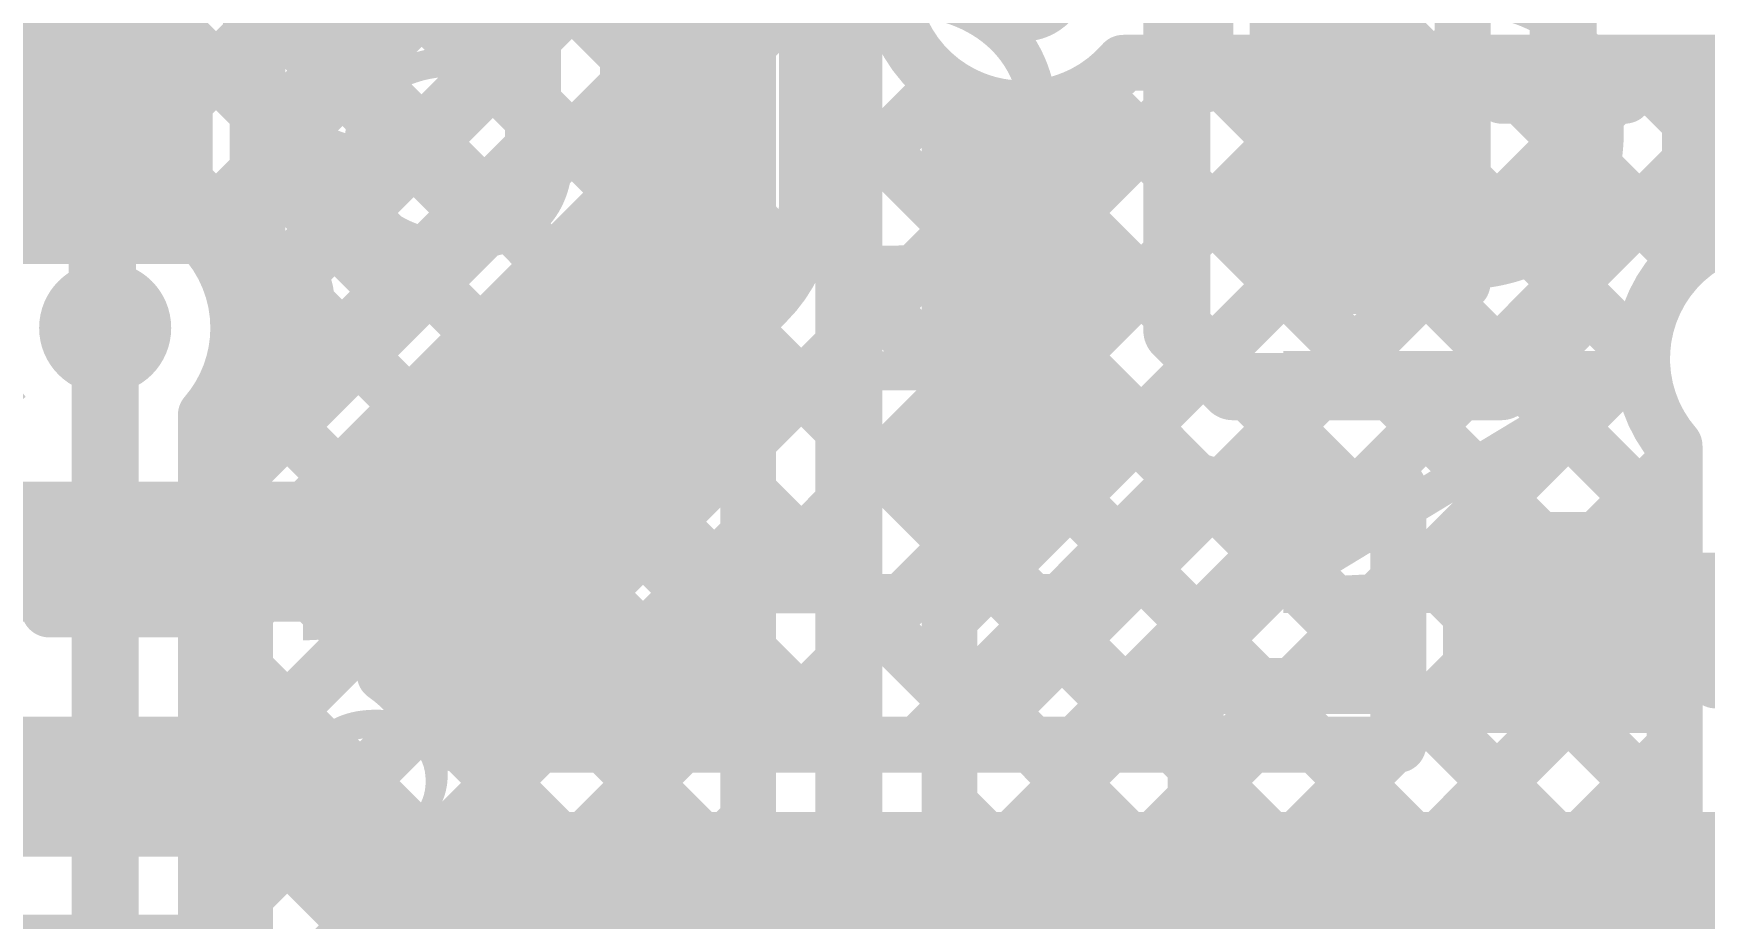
# Model space of a CAD drawing. Header units: millimetres. Extents: x -0.33 to 3.26, y -0.12 to 2.83.
# Drawn here: x 0.6862 to 0.985, y 1.9184 to 2.0766 of the extents above; entities that cross this region are included whole.
import ezdxf

# ---------------------------------------------------------------- set-up
doc = ezdxf.new("R2010")
doc.units = ezdxf.units.MM
doc.header["$MEASUREMENT"] = 0
for name, color, linetype in [('BottomLayer', 5, 'Continuous'), ('BottomOverlay', 54, 'Continuous'), ('BottomPaste', 16, 'Continuous'), ('BottomSolder', 6, 'Continuous'), ('TopLayer', 1, 'Continuous'), ('TopOverlay', 2, 'Continuous'), ('ViaHoleLayer', 16, 'Continuous')]:
    doc.layers.add(name, color=color, linetype=linetype)
doc.styles.add('Arial', font='', dxfattribs={"height": 0.2})
doc.styles.get('Arial').set_extended_font_data('Arial')

# ---------------------------------------------------------------- blocks, each defined once
blk = doc.blocks.new('SOT23_3_B_149')
at = {"layer": 'BottomLayer'}
for points in [[(-0.02166, 0.02657), (-0.05316, 0.02657), (-0.05316, 0.05807), (-0.02166, 0.05807)], [(0.05314, 0.02657), (0.02165, 0.02657), (0.02165, 0.05807), (0.05314, 0.05807)], [(0.01574, -0.05807), (-0.01575, -0.05807), (-0.01575, -0.02657), (0.01574, -0.02657)]]:
    blk.add_hatch(color=5, dxfattribs=at).paths.add_polyline_path(points)
at = {"layer": 'BottomPaste'}
for points in [[(-0.02166, 0.02657), (-0.05316, 0.02657), (-0.05316, 0.05807), (-0.02166, 0.05807)], [(0.05314, 0.02657), (0.02165, 0.02657), (0.02165, 0.05807), (0.05314, 0.05807)], [(0.01574, -0.05807), (-0.01575, -0.05807), (-0.01575, -0.02657), (0.01574, -0.02657)]]:
    blk.add_hatch(color=16, dxfattribs=at).paths.add_polyline_path(points)
at = {"layer": 'BottomSolder'}
for points in [[(-0.01766, 0.02257), (-0.05716, 0.02257), (-0.05716, 0.06207), (-0.01766, 0.06207)], [(0.05714, 0.02257), (0.01765, 0.02257), (0.01765, 0.06207), (0.05714, 0.06207)], [(0.01974, -0.06207), (-0.01975, -0.06207), (-0.01975, -0.02257), (0.01974, -0.02257)]]:
    blk.add_hatch(color=6, dxfattribs=at).paths.add_polyline_path(points)
at = {"layer": 'BottomOverlay'}
for points, const_width in [([(-0.06409, 0.068, 1), (-0.07393, 0.068, 1)], 0.00984), ([(-0.07639, 0.068, 1), (-0.07147, 0.068, 1)], 0.00492), ([(-0.06655, 0.068, 1), (-0.06162, 0.068, 1)], 0.00492), ([(-0.01351, 0.032, 1), (-0.00851, 0.032, 1)], 0.005), ([(0.00849, 0.032, 1), (0.01349, 0.032, 1)], 0.005), ([(-0.06651, 0.03, 1), (-0.06151, 0.03, 1)], 0.005), ([(0.06149, 0.03, 1), (0.06649, 0.03, 1)], 0.005), ([(0.02649, -0.031, 1), (0.03149, -0.031, 1)], 0.005), ([(0.06149, -0.031, 1), (0.06649, -0.031, 1)], 0.005), ([(0.06149, -0.031, 1), (0.06649, -0.031, 1)], 0.005), ([(-0.06651, -0.032, 1), (-0.06151, -0.032, 1)], 0.005), ([(-0.06651, -0.032, 1), (-0.06151, -0.032, 1)], 0.005), ([(-0.03151, -0.032, 1), (-0.02651, -0.032, 1)], 0.005)]:
    blk.add_lwpolyline(points, format="xyb", close=True, dxfattribs=dict(at, const_width=const_width))
at = {"layer": 'BottomOverlay', "const_width": 0.01}
for points in [[(0.01099, 0.032), (-0.01101, 0.032)], [(-0.06401, 0.03), (-0.06401, -0.032)], [(0.06399, 0.03), (0.06399, -0.031)], [(0.06399, -0.031), (0.02899, -0.031)], [(-0.02901, -0.032), (-0.06401, -0.032)]]:
    blk.add_lwpolyline(points, dxfattribs=at)
blk = doc.blocks.new('SOT23_3_B_154')
at = {"layer": 'BottomLayer'}
for points in [[(-0.02166, 0.02657), (-0.05316, 0.02657), (-0.05316, 0.05807), (-0.02166, 0.05807)], [(0.05314, 0.02657), (0.02165, 0.02657), (0.02165, 0.05807), (0.05314, 0.05807)], [(0.01574, -0.05807), (-0.01575, -0.05807), (-0.01575, -0.02657), (0.01574, -0.02657)]]:
    blk.add_hatch(color=5, dxfattribs=at).paths.add_polyline_path(points)
at = {"layer": 'BottomPaste'}
for points in [[(-0.02166, 0.02657), (-0.05316, 0.02657), (-0.05316, 0.05807), (-0.02166, 0.05807)], [(0.05314, 0.02657), (0.02165, 0.02657), (0.02165, 0.05807), (0.05314, 0.05807)], [(0.01574, -0.05807), (-0.01575, -0.05807), (-0.01575, -0.02657), (0.01574, -0.02657)]]:
    blk.add_hatch(color=16, dxfattribs=at).paths.add_polyline_path(points)
at = {"layer": 'BottomSolder'}
for points in [[(-0.01766, 0.02257), (-0.05716, 0.02257), (-0.05716, 0.06207), (-0.01766, 0.06207)], [(0.05714, 0.02257), (0.01765, 0.02257), (0.01765, 0.06207), (0.05714, 0.06207)], [(0.01974, -0.06207), (-0.01975, -0.06207), (-0.01975, -0.02257), (0.01974, -0.02257)]]:
    blk.add_hatch(color=6, dxfattribs=at).paths.add_polyline_path(points)
at = {"layer": 'BottomOverlay'}
for points, const_width in [([(-0.06409, 0.068, 1), (-0.07393, 0.068, 1)], 0.00984), ([(-0.07639, 0.068, 1), (-0.07147, 0.068, 1)], 0.00492), ([(-0.06655, 0.068, 1), (-0.06162, 0.068, 1)], 0.00492), ([(-0.01351, 0.032, 1), (-0.00851, 0.032, 1)], 0.005), ([(0.00849, 0.032, 1), (0.01349, 0.032, 1)], 0.005), ([(-0.06651, 0.03, 1), (-0.06151, 0.03, 1)], 0.005), ([(0.06149, 0.03, 1), (0.06649, 0.03, 1)], 0.005), ([(0.02649, -0.031, 1), (0.03149, -0.031, 1)], 0.005), ([(0.06149, -0.031, 1), (0.06649, -0.031, 1)], 0.005), ([(0.06149, -0.031, 1), (0.06649, -0.031, 1)], 0.005), ([(-0.06651, -0.032, 1), (-0.06151, -0.032, 1)], 0.005), ([(-0.06651, -0.032, 1), (-0.06151, -0.032, 1)], 0.005), ([(-0.03151, -0.032, 1), (-0.02651, -0.032, 1)], 0.005)]:
    blk.add_lwpolyline(points, format="xyb", close=True, dxfattribs=dict(at, const_width=const_width))
at = {"layer": 'BottomOverlay', "const_width": 0.01}
for points in [[(0.01099, 0.032), (-0.01101, 0.032)], [(-0.06401, 0.03), (-0.06401, -0.032)], [(0.06399, 0.03), (0.06399, -0.031)], [(0.06399, -0.031), (0.02899, -0.031)], [(-0.02901, -0.032), (-0.06401, -0.032)]]:
    blk.add_lwpolyline(points, dxfattribs=at)
blk = doc.blocks.new('SOT23_3_B_155')
at = {"layer": 'BottomLayer'}
for points in [[(-0.02166, 0.02657), (-0.05316, 0.02657), (-0.05316, 0.05807), (-0.02166, 0.05807)], [(0.05314, 0.02657), (0.02165, 0.02657), (0.02165, 0.05807), (0.05314, 0.05807)], [(0.01574, -0.05807), (-0.01575, -0.05807), (-0.01575, -0.02657), (0.01574, -0.02657)]]:
    blk.add_hatch(color=5, dxfattribs=at).paths.add_polyline_path(points)
at = {"layer": 'BottomPaste'}
for points in [[(-0.02166, 0.02657), (-0.05316, 0.02657), (-0.05316, 0.05807), (-0.02166, 0.05807)], [(0.05314, 0.02657), (0.02165, 0.02657), (0.02165, 0.05807), (0.05314, 0.05807)], [(0.01574, -0.05807), (-0.01575, -0.05807), (-0.01575, -0.02657), (0.01574, -0.02657)]]:
    blk.add_hatch(color=16, dxfattribs=at).paths.add_polyline_path(points)
at = {"layer": 'BottomSolder'}
for points in [[(-0.01766, 0.02257), (-0.05716, 0.02257), (-0.05716, 0.06207), (-0.01766, 0.06207)], [(0.05714, 0.02257), (0.01765, 0.02257), (0.01765, 0.06207), (0.05714, 0.06207)], [(0.01974, -0.06207), (-0.01975, -0.06207), (-0.01975, -0.02257), (0.01974, -0.02257)]]:
    blk.add_hatch(color=6, dxfattribs=at).paths.add_polyline_path(points)
at = {"layer": 'BottomOverlay'}
for points, const_width in [([(-0.06409, 0.068, 1), (-0.07393, 0.068, 1)], 0.00984), ([(-0.07639, 0.068, 1), (-0.07147, 0.068, 1)], 0.00492), ([(-0.06655, 0.068, 1), (-0.06162, 0.068, 1)], 0.00492), ([(-0.01351, 0.032, 1), (-0.00851, 0.032, 1)], 0.005), ([(0.00849, 0.032, 1), (0.01349, 0.032, 1)], 0.005), ([(-0.06651, 0.03, 1), (-0.06151, 0.03, 1)], 0.005), ([(0.06149, 0.03, 1), (0.06649, 0.03, 1)], 0.005), ([(0.02649, -0.031, 1), (0.03149, -0.031, 1)], 0.005), ([(0.06149, -0.031, 1), (0.06649, -0.031, 1)], 0.005), ([(0.06149, -0.031, 1), (0.06649, -0.031, 1)], 0.005), ([(-0.06651, -0.032, 1), (-0.06151, -0.032, 1)], 0.005), ([(-0.06651, -0.032, 1), (-0.06151, -0.032, 1)], 0.005), ([(-0.03151, -0.032, 1), (-0.02651, -0.032, 1)], 0.005)]:
    blk.add_lwpolyline(points, format="xyb", close=True, dxfattribs=dict(at, const_width=const_width))
at = {"layer": 'BottomOverlay', "const_width": 0.01}
for points in [[(0.01099, 0.032), (-0.01101, 0.032)], [(-0.06401, 0.03), (-0.06401, -0.032)], [(0.06399, 0.03), (0.06399, -0.031)], [(0.06399, -0.031), (0.02899, -0.031)], [(-0.02901, -0.032), (-0.06401, -0.032)]]:
    blk.add_lwpolyline(points, dxfattribs=at)
blk = doc.blocks.new('SOT23_3_B_164')
at = {"layer": 'BottomLayer'}
for points in [[(-0.02166, 0.02657), (-0.05316, 0.02657), (-0.05316, 0.05807), (-0.02166, 0.05807)], [(0.05314, 0.02657), (0.02165, 0.02657), (0.02165, 0.05807), (0.05314, 0.05807)], [(0.01574, -0.05807), (-0.01575, -0.05807), (-0.01575, -0.02657), (0.01574, -0.02657)]]:
    blk.add_hatch(color=5, dxfattribs=at).paths.add_polyline_path(points)
at = {"layer": 'BottomPaste'}
for points in [[(-0.02166, 0.02657), (-0.05316, 0.02657), (-0.05316, 0.05807), (-0.02166, 0.05807)], [(0.05314, 0.02657), (0.02165, 0.02657), (0.02165, 0.05807), (0.05314, 0.05807)], [(0.01574, -0.05807), (-0.01575, -0.05807), (-0.01575, -0.02657), (0.01574, -0.02657)]]:
    blk.add_hatch(color=16, dxfattribs=at).paths.add_polyline_path(points)
at = {"layer": 'BottomSolder'}
for points in [[(-0.01766, 0.02257), (-0.05716, 0.02257), (-0.05716, 0.06207), (-0.01766, 0.06207)], [(0.05714, 0.02257), (0.01765, 0.02257), (0.01765, 0.06207), (0.05714, 0.06207)], [(0.01974, -0.06207), (-0.01975, -0.06207), (-0.01975, -0.02257), (0.01974, -0.02257)]]:
    blk.add_hatch(color=6, dxfattribs=at).paths.add_polyline_path(points)
at = {"layer": 'BottomOverlay'}
for points, const_width in [([(-0.06409, 0.068, 1), (-0.07393, 0.068, 1)], 0.00984), ([(-0.07639, 0.068, 1), (-0.07147, 0.068, 1)], 0.00492), ([(-0.06655, 0.068, 1), (-0.06162, 0.068, 1)], 0.00492), ([(-0.01351, 0.032, 1), (-0.00851, 0.032, 1)], 0.005), ([(0.00849, 0.032, 1), (0.01349, 0.032, 1)], 0.005), ([(-0.06651, 0.03, 1), (-0.06151, 0.03, 1)], 0.005), ([(0.06149, 0.03, 1), (0.06649, 0.03, 1)], 0.005), ([(0.02649, -0.031, 1), (0.03149, -0.031, 1)], 0.005), ([(0.06149, -0.031, 1), (0.06649, -0.031, 1)], 0.005), ([(0.06149, -0.031, 1), (0.06649, -0.031, 1)], 0.005), ([(-0.06651, -0.032, 1), (-0.06151, -0.032, 1)], 0.005), ([(-0.06651, -0.032, 1), (-0.06151, -0.032, 1)], 0.005), ([(-0.03151, -0.032, 1), (-0.02651, -0.032, 1)], 0.005)]:
    blk.add_lwpolyline(points, format="xyb", close=True, dxfattribs=dict(at, const_width=const_width))
at = {"layer": 'BottomOverlay', "const_width": 0.01}
for points in [[(0.01099, 0.032), (-0.01101, 0.032)], [(-0.06401, 0.03), (-0.06401, -0.032)], [(0.06399, 0.03), (0.06399, -0.031)], [(0.06399, -0.031), (0.02899, -0.031)], [(-0.02901, -0.032), (-0.06401, -0.032)]]:
    blk.add_lwpolyline(points, dxfattribs=at)

msp = doc.modelspace()

# ---------------------------------------------------------------- hatches: boundary and pattern name
at = {"layer": 'BottomLayer'}
h = msp.add_hatch(color=5, dxfattribs=at)
edge = h.paths.add_edge_path()
edge.add_arc((0.86312, 2.087), 0.01181, 0, 360)
h = msp.add_hatch(color=5, dxfattribs=at)
edge = h.paths.add_edge_path()
edge.add_arc((0.699, 2.024), 0.01181, 0, 360)
at = {"layer": 'TopLayer'}
h = msp.add_hatch(color=1, dxfattribs=at)
edge = h.paths.add_edge_path()
edge.add_arc((0.86312, 2.087), 0.01181, 0, 360)
h = msp.add_hatch(color=1, dxfattribs=at)
edge = h.paths.add_edge_path()
edge.add_arc((0.699, 2.024), 0.01181, 0, 360)
at = {"layer": 'ViaHoleLayer'}
h = msp.add_hatch(color=16, dxfattribs=at)
edge = h.paths.add_edge_path()
edge.add_arc((0.699, 2.024), 0.00591, 0, 360)

# ---------------------------------------------------------------- linework, layer by layer
at = {"layer": 'BottomLayer'}
for points, const_width in [([(0.8, 2.046), (0.8, 2.36)], 0.025), ([(0.7755, 2.05615), (0.7755, 2.36)], 0.01), ([(0.8245, 2.046), (0.8245, 2.34985)], 0.01), ([(0.6985, 2.05518), (0.6985, 2.17718)], 0.02), ([(0.92236, 2.05518), (0.92236, 2.17167)], 0.025), ([(0.89067, 2.0235), (0.89067, 2.1395)], 0.012), ([(0.90867, 2.0315), (0.90867, 2.1395)], 0.01), ([(0.95976, 2.02459), (0.95976, 2.13432)], 0.012), ([(0.7205, 2.11639), (0.7755, 2.06139)], 0.01), ([(0.94176, 2.03205), (0.94176, 2.11207)], 0.01), ([(0.72624, 2.05761), (0.7755, 2.10686)], 0.01), ([(0.90867, 2.07032), (0.94176, 2.10342)], 0.01), ([(0.90867, 2.09793), (0.94176, 2.06483)], 0.01), ([(0.8245, 2.07101), (0.83934, 2.08585)], 0.01), ([(0.72624, 2.02743), (0.72624, 2.08293)], 0.01), ([(0.72624, 2.08236), (0.76398, 2.04463)], 0.01), ([(0.72624, 2.02932), (0.7755, 2.07858)], 0.01), ([(0.90867, 2.04204), (0.94176, 2.07513)], 0.01), ([(0.90867, 2.06964), (0.94176, 2.03655)], 0.01), ([(0.82424, 2.04247), (0.84935, 2.06757)], 0.01), ([(0.8245, 2.06896), (0.87291, 2.02054)], 0.01), ([(0.85799, 2.06375), (0.87267, 2.04907)], 0.01), ([(0.87267, 2.0235), (0.87267, 2.06519)], 0.01), ([(0.76085, 1.95079), (0.87267, 2.06261)], 0.01), ([(0.92236, 2.04967), (0.92236, 2.05518)], 0.025), ([(0.6985, 2.0245), (0.6985, 2.05518)], 0.012), ([(0.72785, 2.0085), (0.7755, 2.05615)], 0.01), ([(0.72624, 2.05407), (0.74984, 2.03048)], 0.01), ([(0.738, 1.984), (0.8, 2.046)], 0.025), ([(0.92641, 2.0315), (0.94176, 2.04685)], 0.01), ([(0.82402, 2.04116), (0.91567, 1.9495)], 0.01), ([(0.90867, 2.04136), (0.91853, 2.0315)], 0.01), ([(0.78784, 1.9495), (0.87267, 2.03432)], 0.01), ([(0.90867, 2.0315), (0.94121, 2.0315)], 0.01), ([(0.72256, 2.02743), (0.72624, 2.02743)], 0.01), ([(0.72461, 2.02743), (0.73569, 2.01634)], 0.01), ([(0.75535, 1.9667), (0.8173, 2.02865)], 0.01), ([(0.6985, 2.0245), (0.699, 2.024)], 0.012), ([(0.89067, 2.0235), (0.90067, 2.0135)], 0.012), ([(0.94867, 2.0135), (0.95976, 2.02459)], 0.012), ([(0.81277, 2.02412), (0.88739, 1.9495)], 0.01), ([(0.90067, 2.0135), (0.94867, 2.0135)], 0.012), ([(0.79863, 2.00998), (0.8591, 1.9495)], 0.01), ([(0.81613, 1.9495), (0.87767, 2.01104)], 0.01), ([(0.87796, 2.01074), (0.88792, 2.00079)], 0.01), ([(0.71708, 2.0085), (0.72785, 2.0085)], 0.01), ([(0.84441, 1.9495), (0.89241, 1.9975)], 0.01), ([(0.78448, 1.99584), (0.83082, 1.9495)], 0.01), ([(0.8727, 1.9495), (0.91869, 1.9955)], 0.01), ([(0.89772, 1.99574), (0.93026, 1.9632)], 0.01), ([(0.90067, 1.9955), (0.93026, 1.9955)], 0.01), ([(0.92624, 1.9955), (0.93026, 1.99148)], 0.01), ([(0.93026, 1.9495), (0.93026, 1.9955)], 0.01), ([(0.66, 1.984), (0.738, 1.984)], 0.025), ([(0.77034, 1.98169), (0.80253, 1.9495)], 0.01), ([(0.90098, 1.9495), (0.93026, 1.97878)], 0.01), ([(0.95801, 1.97132), (1.01732, 1.97132)], 0.025), ([(0.7562, 1.96755), (0.77425, 1.9495)], 0.01), ([(0.75235, 1.9593), (0.76215, 1.9495)], 0.01), ([(0.63109, 1.942), (0.735, 1.942)], 0.025), ([(0.735, 1.942), (0.752, 1.925)], 0.025), ([(0.76215, 1.9495), (0.924, 1.9495)], 0.01), ([(0.924, 1.9495), (0.93026, 1.9495)], 0.01), ([(0.752, 1.925), (0.924, 1.925)], 0.025), ([(0.9206, 1.9216), (0.924, 1.925)], 0.025), ([(0.924, 1.925), (1.212, 1.925)], 0.025), ([(0.9206, 1.88668), (0.9206, 1.9216)], 0.025)]:
    msp.add_lwpolyline(points, dxfattribs=dict(at, const_width=const_width))
at = {"layer": 'BottomLayer', "const_width": 0.01}
for points in [[(0.87267, 2.06519, -0.621757), (0.84, 2.0927)], [(0.8245, 2.046, -0.199267), (0.8173, 2.02865)], [(0.8245, 2.046, -0.198912), (0.81732, 2.02868)], [(0.72256, 2.02743, -0.036145), (0.72281, 2.024)], [(0.72281, 2.024, -0.179091), (0.71708, 2.0085)], [(0.87796, 2.01074, -0.199396), (0.87267, 2.0235)], [(0.87794, 2.01077, -0.198912), (0.87267, 2.0235)], [(0.90067, 1.9955, -0.199396), (0.88792, 2.00079)], [(0.90067, 1.9955, -0.198912), (0.88794, 2.00077)], [(0.75535, 1.9667, -0.080479), (0.749, 1.96211)], [(0.75532, 1.96668, -0.080136), (0.749, 1.96211)], [(0.749, 1.96211, -0.044682), (0.75235, 1.9593)], [(0.749, 1.96211, -0.04434), (0.75232, 1.95932)]]:
    msp.add_lwpolyline(points, format="xyb", dxfattribs=at)
at = {"layer": 'BottomLayer'}
for points, const_width in [([(0.773, 2.07858, 1), (0.778, 2.07858, 1)], 0.005), ([(0.93926, 2.07513, 1), (0.94426, 2.07513, 1)], 0.005), ([(0.822, 2.07101, 1), (0.827, 2.07101, 1)], 0.005), ([(0.90617, 2.07032, 1), (0.91117, 2.07032, 1)], 0.005), ([(0.90617, 2.06964, 1), (0.91117, 2.06964, 1)], 0.005), ([(0.822, 2.06896, 1), (0.827, 2.06896, 1)], 0.005), ([(0.84685, 2.06757, 1), (0.85185, 2.06757, 1)], 0.005), ([(0.85549, 2.06375, 1), (0.86049, 2.06375, 1)], 0.005), ([(0.87017, 2.06519, 1), (0.87517, 2.06519, 1)], 0.005), ([(0.87017, 2.06519, 1), (0.87517, 2.06519, 1)], 0.005), ([(0.93926, 2.06483, 1), (0.94426, 2.06483, 1)], 0.005), ([(0.773, 2.06139, 1), (0.778, 2.06139, 1)], 0.005), ([(0.87017, 2.06261, 1), (0.87517, 2.06261, 1)], 0.005), ([(0.91611, 2.05518, 1), (0.92861, 2.05518, 1)], 0.0125), ([(0.91611, 2.05518, 1), (0.92861, 2.05518, 1)], 0.0125), ([(0.6935, 2.05518, 1), (0.7035, 2.05518, 1)], 0.01), ([(0.72374, 2.05761, 1), (0.72874, 2.05761, 1)], 0.005), ([(0.6955, 2.05518, 1), (0.7015, 2.05518, 1)], 0.006), ([(0.773, 2.05615, 1), (0.778, 2.05615, 1)], 0.005), ([(0.773, 2.05615, 1), (0.778, 2.05615, 1)], 0.005), ([(0.91611, 2.04967, 1), (0.92861, 2.04967, 1)], 0.0125), ([(0.72374, 2.05407, 1), (0.72874, 2.05407, 1)], 0.005), ([(0.79375, 2.046, 1), (0.80625, 2.046, 1)], 0.0125), ([(0.79375, 2.046, 1), (0.80625, 2.046, 1)], 0.0125), ([(0.87017, 2.04907, 1), (0.87517, 2.04907, 1)], 0.005), ([(0.822, 2.046, 1), (0.827, 2.046, 1)], 0.005), ([(0.822, 2.046, 1), (0.827, 2.046, 1)], 0.005), ([(0.822, 2.046, 1), (0.827, 2.046, 1)], 0.005), ([(0.93926, 2.04685, 1), (0.94426, 2.04685, 1)], 0.005), ([(0.76148, 2.04463, 1), (0.76648, 2.04463, 1)], 0.005), ([(0.82174, 2.04247, 1), (0.82674, 2.04247, 1)], 0.005), ([(0.82152, 2.04116, 1), (0.82652, 2.04116, 1)], 0.005), ([(0.90617, 2.04204, 1), (0.91117, 2.04204, 1)], 0.005), ([(0.90617, 2.04136, 1), (0.91117, 2.04136, 1)], 0.005), ([(0.93926, 2.03655, 1), (0.94426, 2.03655, 1)], 0.005), ([(0.87017, 2.03432, 1), (0.87517, 2.03432, 1)], 0.005), ([(0.74734, 2.03048, 1), (0.75234, 2.03048, 1)], 0.005), ([(0.90617, 2.0315, 1), (0.91117, 2.0315, 1)], 0.005), ([(0.90617, 2.0315, 1), (0.91117, 2.0315, 1)], 0.005), ([(0.91603, 2.0315, 1), (0.92103, 2.0315, 1)], 0.005), ([(0.92391, 2.0315, 1), (0.92891, 2.0315, 1)], 0.005), ([(0.93871, 2.0315, 1), (0.94371, 2.0315, 1)], 0.005), ([(0.93926, 2.03205, 1), (0.94426, 2.03205, 1)], 0.005), ([(0.72006, 2.02743, 1), (0.72506, 2.02743, 1)], 0.005), ([(0.72006, 2.02743, 1), (0.72506, 2.02743, 1)], 0.005), ([(0.72211, 2.02743, 1), (0.72711, 2.02743, 1)], 0.005), ([(0.72374, 2.02932, 1), (0.72874, 2.02932, 1)], 0.005), ([(0.72374, 2.02743, 1), (0.72874, 2.02743, 1)], 0.005), ([(0.72374, 2.02743, 1), (0.72874, 2.02743, 1)], 0.005), ([(0.8148, 2.02865, 1), (0.8198, 2.02865, 1)], 0.005), ([(0.8148, 2.02865, 1), (0.8198, 2.02865, 1)], 0.005), ([(0.81482, 2.02868, 1), (0.81982, 2.02868, 1)], 0.005), ([(0.6955, 2.0245, 1), (0.7015, 2.0245, 1)], 0.006), ([(0.6955, 2.0245, 1), (0.7015, 2.0245, 1)], 0.006), ([(0.696, 2.024, 1), (0.702, 2.024, 1)], 0.006), ([(0.88767, 2.0235, 1), (0.89367, 2.0235, 1)], 0.006), ([(0.88767, 2.0235, 1), (0.89367, 2.0235, 1)], 0.006), ([(0.95676, 2.02459, 1), (0.96276, 2.02459, 1)], 0.006), ([(0.95676, 2.02459, 1), (0.96276, 2.02459, 1)], 0.006), ([(0.72031, 2.024, 1), (0.72531, 2.024, 1)], 0.005), ([(0.72031, 2.024, 1), (0.72531, 2.024, 1)], 0.005), ([(0.81027, 2.02412, 1), (0.81527, 2.02412, 1)], 0.005), ([(0.87017, 2.0235, 1), (0.87517, 2.0235, 1)], 0.005), ([(0.87017, 2.0235, 1), (0.87517, 2.0235, 1)], 0.005), ([(0.87017, 2.0235, 1), (0.87517, 2.0235, 1)], 0.005), ([(0.87041, 2.02054, 1), (0.87541, 2.02054, 1)], 0.005), ([(0.73319, 2.01634, 1), (0.73819, 2.01634, 1)], 0.005), ([(0.89767, 2.0135, 1), (0.90367, 2.0135, 1)], 0.006), ([(0.89767, 2.0135, 1), (0.90367, 2.0135, 1)], 0.006), ([(0.94567, 2.0135, 1), (0.95167, 2.0135, 1)], 0.006), ([(0.94567, 2.0135, 1), (0.95167, 2.0135, 1)], 0.006), ([(0.79613, 2.00998, 1), (0.80113, 2.00998, 1)], 0.005), ([(0.87517, 2.01104, 1), (0.88017, 2.01104, 1)], 0.005), ([(0.87544, 2.01077, 1), (0.88044, 2.01077, 1)], 0.005), ([(0.87546, 2.01074, 1), (0.88046, 2.01074, 1)], 0.005), ([(0.87546, 2.01074, 1), (0.88046, 2.01074, 1)], 0.005), ([(0.71458, 2.0085, 1), (0.71958, 2.0085, 1)], 0.005), ([(0.71458, 2.0085, 1), (0.71958, 2.0085, 1)], 0.005), ([(0.72535, 2.0085, 1), (0.73035, 2.0085, 1)], 0.005), ([(0.72535, 2.0085, 1), (0.73035, 2.0085, 1)], 0.005), ([(0.88542, 2.00079, 1), (0.89042, 2.00079, 1)], 0.005), ([(0.88542, 2.00079, 1), (0.89042, 2.00079, 1)], 0.005), ([(0.88544, 2.00077, 1), (0.89044, 2.00077, 1)], 0.005), ([(0.88991, 1.9975, 1), (0.89491, 1.9975, 1)], 0.005), ([(0.78198, 1.99584, 1), (0.78698, 1.99584, 1)], 0.005), ([(0.89522, 1.99574, 1), (0.90022, 1.99574, 1)], 0.005), ([(0.89817, 1.9955, 1), (0.90317, 1.9955, 1)], 0.005), ([(0.89817, 1.9955, 1), (0.90317, 1.9955, 1)], 0.005), ([(0.89817, 1.9955, 1), (0.90317, 1.9955, 1)], 0.005), ([(0.91619, 1.9955, 1), (0.92119, 1.9955, 1)], 0.005), ([(0.92374, 1.9955, 1), (0.92874, 1.9955, 1)], 0.005), ([(0.92776, 1.9955, 1), (0.93276, 1.9955, 1)], 0.005), ([(0.92776, 1.9955, 1), (0.93276, 1.9955, 1)], 0.005), ([(0.73175, 1.984, 1), (0.74425, 1.984, 1)], 0.0125), ([(0.73175, 1.984, 1), (0.74425, 1.984, 1)], 0.0125), ([(0.92776, 1.99148, 1), (0.93276, 1.99148, 1)], 0.005), ([(0.76784, 1.98169, 1), (0.77284, 1.98169, 1)], 0.005), ([(0.92776, 1.97878, 1), (0.93276, 1.97878, 1)], 0.005), ([(0.95176, 1.97132, 1), (0.96426, 1.97132, 1)], 0.0125), ([(0.7537, 1.96755, 1), (0.7587, 1.96755, 1)], 0.005), ([(0.75282, 1.96668, 1), (0.75782, 1.96668, 1)], 0.005), ([(0.75285, 1.9667, 1), (0.75785, 1.9667, 1)], 0.005), ([(0.75285, 1.9667, 1), (0.75785, 1.9667, 1)], 0.005), ([(0.7465, 1.96211, 1), (0.7515, 1.96211, 1)], 0.005), ([(0.7465, 1.96211, 1), (0.7515, 1.96211, 1)], 0.005), ([(0.7465, 1.96211, 1), (0.7515, 1.96211, 1)], 0.005), ([(0.7465, 1.96211, 1), (0.7515, 1.96211, 1)], 0.005), ([(0.92776, 1.9632, 1), (0.93276, 1.9632, 1)], 0.005), ([(0.74982, 1.95932, 1), (0.75482, 1.95932, 1)], 0.005), ([(0.74985, 1.9593, 1), (0.75485, 1.9593, 1)], 0.005), ([(0.74985, 1.9593, 1), (0.75485, 1.9593, 1)], 0.005), ([(0.75835, 1.95079, 1), (0.76335, 1.95079, 1)], 0.005), ([(0.72875, 1.942, 1), (0.74125, 1.942, 1)], 0.0125), ([(0.72875, 1.942, 1), (0.74125, 1.942, 1)], 0.0125), ([(0.75965, 1.9495, 1), (0.76465, 1.9495, 1)], 0.005), ([(0.75965, 1.9495, 1), (0.76465, 1.9495, 1)], 0.005), ([(0.77175, 1.9495, 1), (0.77675, 1.9495, 1)], 0.005), ([(0.78534, 1.9495, 1), (0.79034, 1.9495, 1)], 0.005), ([(0.80003, 1.9495, 1), (0.80503, 1.9495, 1)], 0.005), ([(0.81363, 1.9495, 1), (0.81863, 1.9495, 1)], 0.005), ([(0.82832, 1.9495, 1), (0.83332, 1.9495, 1)], 0.005), ([(0.84191, 1.9495, 1), (0.84691, 1.9495, 1)], 0.005), ([(0.8566, 1.9495, 1), (0.8616, 1.9495, 1)], 0.005), ([(0.8702, 1.9495, 1), (0.8752, 1.9495, 1)], 0.005), ([(0.88489, 1.9495, 1), (0.88989, 1.9495, 1)], 0.005), ([(0.89848, 1.9495, 1), (0.90348, 1.9495, 1)], 0.005), ([(0.91317, 1.9495, 1), (0.91817, 1.9495, 1)], 0.005), ([(0.9215, 1.9495, 1), (0.9265, 1.9495, 1)], 0.005), ([(0.9215, 1.9495, 1), (0.9265, 1.9495, 1)], 0.005), ([(0.92776, 1.9495, 1), (0.93276, 1.9495, 1)], 0.005), ([(0.92776, 1.9495, 1), (0.93276, 1.9495, 1)], 0.005), ([(0.74575, 1.925, 1), (0.75825, 1.925, 1)], 0.0125), ([(0.74575, 1.925, 1), (0.75825, 1.925, 1)], 0.0125), ([(0.91775, 1.925, 1), (0.93025, 1.925, 1)], 0.0125), ([(0.91775, 1.925, 1), (0.93025, 1.925, 1)], 0.0125), ([(0.91775, 1.925, 1), (0.93025, 1.925, 1)], 0.0125), ([(0.91435, 1.9216, 1), (0.92685, 1.9216, 1)], 0.0125), ([(0.91435, 1.9216, 1), (0.92685, 1.9216, 1)], 0.0125)]:
    msp.add_lwpolyline(points, format="xyb", close=True, dxfattribs=dict(at, const_width=const_width))
at = {"layer": 'TopLayer'}
for points, const_width in [([(0.61125, 2.203), (0.814, 2.00025)], 0.01), ([(0.63671, 2.203), (0.814, 2.02571)], 0.01), ([(0.66216, 2.203), (0.814, 2.05116)], 0.01), ([(0.68762, 2.203), (0.814, 2.07662)], 0.01), ([(0.59292, 2.19588), (0.814, 1.9748)], 0.01), ([(0.58021, 1.95682), (0.81354, 2.19015)], 0.01), ([(0.69652, 2.04768), (0.83899, 2.19015)], 0.01), ([(0.71548, 2.04118), (0.86445, 2.19015)], 0.01), ([(0.72279, 2.02304), (0.8884, 2.18865)], 0.01), ([(0.58209, 2.18125), (0.814, 1.94934)], 0.01), ([(0.58209, 2.15579), (0.69134, 2.04655)], 0.01), ([(0.814, 1.707), (0.814, 2.1)], 0.01), ([(0.832, 1.707), (0.832, 2.1)], 0.012), ([(0.717, 1.99179), (0.814, 2.08879)], 0.01), ([(0.85, 1.97206), (0.94932, 2.07138)], 0.01), ([(0.85, 1.9466), (0.97478, 2.07138)], 0.01), ([(0.85, 2.02297), (0.89841, 2.07138)], 0.01), ([(0.85, 1.99751), (0.92387, 2.07138)], 0.01), ([(0.85, 1.92114), (1.00024, 2.07138)], 0.01), ([(0.88109, 2.07138), (1.01166, 2.07138)], 0.01), ([(0.89561, 2.07138), (0.97967, 1.98732)], 0.01), ([(0.92106, 2.07138), (0.97386, 2.01859)], 0.01), ([(0.94652, 2.07138), (0.98172, 2.03618)], 0.01), ([(0.97197, 2.07138), (1.00133, 2.04202)], 0.01), ([(0.85, 1.71446), (0.85, 2.06713)], 0.01), ([(0.87511, 2.06643), (0.97967, 1.96186)], 0.01), ([(0.717, 1.96633), (0.814, 2.06333)], 0.01), ([(0.85, 2.06608), (0.97967, 1.93641)], 0.01), ([(0.85, 2.04842), (0.86483, 2.06325)], 0.01), ([(0.85, 2.04062), (0.97967, 1.91095)], 0.01), ([(0.717, 1.94088), (0.814, 2.03788)], 0.01), ([(0.699, 1.24053), (0.699, 2.024)], 0.012), ([(0.85, 1.89569), (0.97388, 2.01957)], 0.01), ([(0.72155, 2.01634), (0.814, 1.92388)], 0.01), ([(0.717, 1.91542), (0.814, 2.01242)], 0.01), ([(0.85, 2.01516), (0.97967, 1.8855)], 0.01), ([(0.717, 1.25611), (0.717, 2.00841)], 0.01), ([(0.97967, 1.22833), (0.97967, 2.00291)], 0.01), ([(0.85, 1.87023), (0.97967, 1.9999)], 0.01), ([(0.717, 1.99543), (0.814, 1.89843)], 0.01), ([(0.85, 1.98971), (0.97967, 1.86004)], 0.01), ([(0.717, 1.88997), (0.814, 1.98697)], 0.01), ([(0.85, 1.84478), (0.97967, 1.97444)], 0.01), ([(0.717, 1.96997), (0.814, 1.87297)], 0.01), ([(0.85, 1.96425), (0.97967, 1.83458)], 0.01), ([(0.717, 1.86451), (0.814, 1.96151)], 0.01), ([(0.85, 1.81932), (0.97967, 1.94899)], 0.01), ([(0.717, 1.94452), (0.814, 1.84752)], 0.01), ([(0.85, 1.9388), (0.97967, 1.80913)], 0.01), ([(0.717, 1.83906), (0.814, 1.93606)], 0.01), ([(0.85, 1.79386), (0.97967, 1.92353)], 0.01), ([(0.717, 1.91906), (0.814, 1.82206)], 0.01)]:
    msp.add_lwpolyline(points, dxfattribs=dict(at, const_width=const_width))
for points, const_width in [([(0.8115, 2.07662, 1), (0.8165, 2.07662, 1)], 0.005), ([(0.87859, 2.07138, 1), (0.88359, 2.07138, 1)], 0.005), ([(0.87859, 2.07138, 1), (0.88359, 2.07138, 1)], 0.005), ([(0.89311, 2.07138, 1), (0.89811, 2.07138, 1)], 0.005), ([(0.89591, 2.07138, 1), (0.90091, 2.07138, 1)], 0.005), ([(0.91856, 2.07138, 1), (0.92356, 2.07138, 1)], 0.005), ([(0.92137, 2.07138, 1), (0.92637, 2.07138, 1)], 0.005), ([(0.94402, 2.07138, 1), (0.94902, 2.07138, 1)], 0.005), ([(0.94682, 2.07138, 1), (0.95182, 2.07138, 1)], 0.005), ([(0.96947, 2.07138, 1), (0.97447, 2.07138, 1)], 0.005), ([(0.97228, 2.07138, 1), (0.97728, 2.07138, 1)], 0.005), ([(0.8475, 2.06713, 1), (0.8525, 2.06713, 1)], 0.005), ([(0.8475, 2.06713, 1), (0.8525, 2.06713, 1)], 0.005), ([(0.87261, 2.06643, 1), (0.87761, 2.06643, 1)], 0.005), ([(0.8115, 2.06333, 1), (0.8165, 2.06333, 1)], 0.005), ([(0.8475, 2.06608, 1), (0.8525, 2.06608, 1)], 0.005), ([(0.86233, 2.06325, 1), (0.86733, 2.06325, 1)], 0.005), ([(0.8115, 2.05116, 1), (0.8165, 2.05116, 1)], 0.005), ([(0.8475, 2.04842, 1), (0.8525, 2.04842, 1)], 0.005), ([(0.68884, 2.04655, 1), (0.69384, 2.04655, 1)], 0.005), ([(0.69402, 2.04768, 1), (0.69902, 2.04768, 1)], 0.005), ([(0.71298, 2.04118, 1), (0.71798, 2.04118, 1)], 0.005), ([(0.8475, 2.04062, 1), (0.8525, 2.04062, 1)], 0.005), ([(0.8115, 2.03788, 1), (0.8165, 2.03788, 1)], 0.005), ([(0.97922, 2.03618, 1), (0.98422, 2.03618, 1)], 0.005), ([(0.696, 2.024, 1), (0.702, 2.024, 1)], 0.006), ([(0.8115, 2.02571, 1), (0.8165, 2.02571, 1)], 0.005), ([(0.72029, 2.02304, 1), (0.72529, 2.02304, 1)], 0.005), ([(0.72031, 2.024, 1), (0.72531, 2.024, 1)], 0.005), ([(0.72031, 2.024, 1), (0.72531, 2.024, 1)], 0.005), ([(0.8475, 2.02297, 1), (0.8525, 2.02297, 1)], 0.005), ([(0.97136, 2.01859, 1), (0.97636, 2.01859, 1)], 0.005), ([(0.97138, 2.01957, 1), (0.97638, 2.01957, 1)], 0.005), ([(0.71905, 2.01634, 1), (0.72405, 2.01634, 1)], 0.005), ([(0.8115, 2.01242, 1), (0.8165, 2.01242, 1)], 0.005), ([(0.8475, 2.01516, 1), (0.8525, 2.01516, 1)], 0.005), ([(0.7145, 2.00841, 1), (0.7195, 2.00841, 1)], 0.005), ([(0.7145, 2.00841, 1), (0.7195, 2.00841, 1)], 0.005), ([(0.97717, 2.00291, 1), (0.98217, 2.00291, 1)], 0.005), ([(0.97717, 2.00291, 1), (0.98217, 2.00291, 1)], 0.005), ([(0.8115, 2.00025, 1), (0.8165, 2.00025, 1)], 0.005), ([(0.8475, 1.99751, 1), (0.8525, 1.99751, 1)], 0.005), ([(0.97717, 1.9999, 1), (0.98217, 1.9999, 1)], 0.005), ([(0.7145, 1.99543, 1), (0.7195, 1.99543, 1)], 0.005), ([(0.7145, 1.99179, 1), (0.7195, 1.99179, 1)], 0.005), ([(0.8475, 1.98971, 1), (0.8525, 1.98971, 1)], 0.005), ([(0.8115, 1.98697, 1), (0.8165, 1.98697, 1)], 0.005), ([(0.97717, 1.98732, 1), (0.98217, 1.98732, 1)], 0.005), ([(0.8115, 1.9748, 1), (0.8165, 1.9748, 1)], 0.005), ([(0.97717, 1.97444, 1), (0.98217, 1.97444, 1)], 0.005), ([(0.8475, 1.97206, 1), (0.8525, 1.97206, 1)], 0.005), ([(0.7145, 1.96997, 1), (0.7195, 1.96997, 1)], 0.005), ([(0.7145, 1.96633, 1), (0.7195, 1.96633, 1)], 0.005), ([(0.8475, 1.96425, 1), (0.8525, 1.96425, 1)], 0.005), ([(0.97717, 1.96186, 1), (0.98217, 1.96186, 1)], 0.005), ([(0.8115, 1.96151, 1), (0.8165, 1.96151, 1)], 0.005), ([(0.8115, 1.94934, 1), (0.8165, 1.94934, 1)], 0.005), ([(0.97717, 1.94899, 1), (0.98217, 1.94899, 1)], 0.005), ([(0.7145, 1.94452, 1), (0.7195, 1.94452, 1)], 0.005), ([(0.8475, 1.9466, 1), (0.8525, 1.9466, 1)], 0.005), ([(0.7145, 1.94088, 1), (0.7195, 1.94088, 1)], 0.005), ([(0.8475, 1.9388, 1), (0.8525, 1.9388, 1)], 0.005), ([(0.8115, 1.93606, 1), (0.8165, 1.93606, 1)], 0.005), ([(0.97717, 1.93641, 1), (0.98217, 1.93641, 1)], 0.005), ([(0.8115, 1.92388, 1), (0.8165, 1.92388, 1)], 0.005), ([(0.97717, 1.92353, 1), (0.98217, 1.92353, 1)], 0.005), ([(0.8475, 1.92114, 1), (0.8525, 1.92114, 1)], 0.005), ([(0.7145, 1.91906, 1), (0.7195, 1.91906, 1)], 0.005), ([(0.7145, 1.91542, 1), (0.7195, 1.91542, 1)], 0.005)]:
    msp.add_lwpolyline(points, format="xyb", close=True, dxfattribs=dict(at, const_width=const_width))
at = {"layer": 'TopLayer', "const_width": 0.01}
for points in [[(0.88109, 2.07138, -0.376067), (0.85, 2.06713)], [(0.681, 2.00841, -1.440035), (0.72281, 2.024)], [(0.97967, 2.00291, -1.440035), (1.02148, 2.0185)], [(0.72281, 2.024, -0.18034), (0.717, 2.00841)]]:
    msp.add_lwpolyline(points, format="xyb", dxfattribs=at)

# ---------------------------------------------------------------- block references
at = {"rotation": 180}
for name, p in [('SOT23_3_B_149', (0.66109, 2.0975)), ('SOT23_3_B_155', (0.95976, 2.0975)), ('SOT23_3_B_154', (0.65999, 1.94168)), ('SOT23_3_B_164', (0.958, 1.929))]:
    msp.add_blockref(name, p, dxfattribs=at)

# ---------------------------------------------------------------- texts
at = {"layer": 'BottomOverlay', "style": 'Arial', "text_generation_flag": 2}
for s, p in [('Q72', (0.74209, 2.0335)), ('Q67', (0.7344, 1.88368))]:
    msp.add_text(s, height=0.04, rotation=270, dxfattribs=at).set_placement(p)
at = {"layer": 'TopOverlay', "style": 'Arial'}
for s, p in [('CON_20', (0.80859, 2.1524)), ('CON_19', (0.9097, 2.15246))]:
    msp.add_text(s, height=0.06, rotation=270, dxfattribs=at).set_placement(p)

doc.saveas('drawing.dxf')
